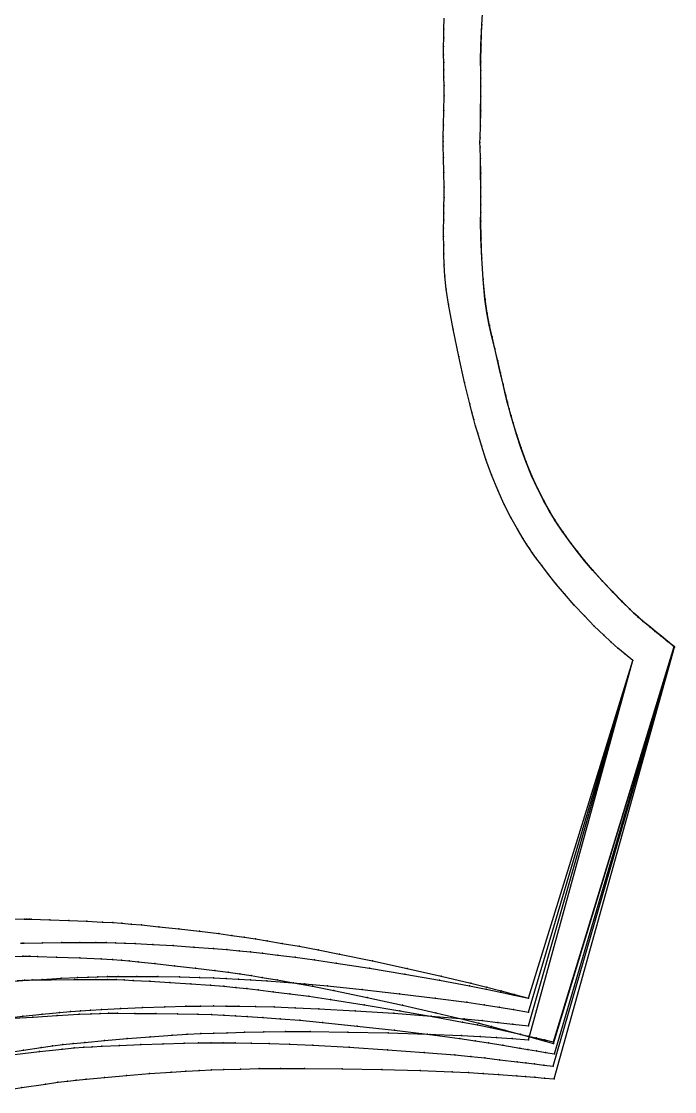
# Model space of a CAD drawing. Extents: x 50 to 2594, y 47 to 2136.
# Drawn here: x 1913.9 to 2055.6, y 1591.7 to 1823.9 of the extents above; entities that cross this region are included whole.
import ezdxf

# ---------------------------------------------------------------- set-up
doc = ezdxf.new("R2010")
doc.units = 0

# ---------------------------------------------------------------- blocks, each defined once
blk = doc.blocks.new('837.ESPALDA_XS')
at = {"layer": '1'}
for points in [[(2013.374, 1797.622), (2013.403, 1798.662), (2013.468, 1801.233), (2013.539, 1804.512), (2013.584, 1807.676), (2013.586, 1809.814), (2013.565, 1811.562), (2013.542, 1813.225), (2013.538, 1815.106), (2013.602, 1818.782), (2013.77, 1823.159), (2014.055, 1827.748)], [(1910.227, 1621.049), (1914.149, 1621.107), (1915.715, 1621.121), (1917.382, 1621.06), (1921.449, 1620.908), (1926.512, 1620.708), (1931.171, 1620.504), (1933.64, 1620.372), (1935.548, 1620.24), (1937.273, 1620.086), (1939.192, 1619.891), (1942.803, 1619.509), (1947.115, 1619.041), (1951.635, 1618.528), (1955.868, 1618.015), (1958.739, 1617.634), (1961.294, 1617.264), (1963.699, 1616.889), (1966.12, 1616.494), (1969.344, 1615.952), (1972.946, 1615.321), (1977.023, 1614.566), (1981.675, 1613.652), (1988.89, 1612.148), (1996.542, 1610.477), (2003.832, 1608.825), (2009.963, 1607.378), (2013.119, 1606.593), (2015.901, 1605.863), (2018.794, 1605.073), (2022.285, 1604.106), (2023.938, 1603.649), (2025.708, 1603.16), (2027.539, 1602.656), (2029.376, 1602.15), (2055.508, 1688.272), (2054.034, 1689.467), (2052.638, 1690.6), (2051.364, 1691.638), (2050.256, 1692.544), (2048.73, 1693.807), (2047.652, 1694.733), (2046.778, 1695.533), (2045.865, 1696.417), (2044.178, 1698.091), (2042.129, 1700.181), (2039.92, 1702.516), (2037.755, 1704.922), (2036.01, 1706.993), (2034.466, 1708.933), (2033.132, 1710.691), (2032.014, 1712.216), (2031.368, 1713.114), (2030.779, 1713.961), (2030.196, 1714.837), (2029.572, 1715.823), (2028.438, 1717.726), (2027.168, 1720.011), (2025.851, 1722.586), (2024.574, 1725.357), (2023.343, 1728.405), (2022.262, 1731.425), (2021.333, 1734.275), (2020.564, 1736.81), (2020.106, 1738.386), (2019.702, 1739.841), (2019.322, 1741.293), (2018.934, 1742.858), (2018.39, 1745.158), (2017.803, 1747.698), (2017.195, 1750.336), (2016.586, 1752.934), (2015.981, 1755.466), (2015.414, 1757.978), (2014.905, 1760.644), (2014.471, 1763.633), (2014.055, 1767.941), (2013.77, 1772.53), (2013.602, 1776.907), (2013.538, 1780.583), (2013.542, 1782.463), (2013.565, 1784.115), (2013.586, 1785.835), (2013.584, 1787.918), (2013.539, 1790.98), (2013.468, 1794.144), (2013.403, 1796.621), (2013.374, 1797.622)]]:
    blk.add_lwpolyline(points, dxfattribs=at)
at = {"layer": '14'}
for points in [[(2005.377, 1797.844), (2005.404, 1798.848), (2005.467, 1801.347), (2005.537, 1804.574), (2005.585, 1807.76), (2005.593, 1809.976), (2005.576, 1811.791), (2005.548, 1813.388), (2005.52, 1814.952), (2005.503, 1816.639), (2005.501, 1818.438), (2005.515, 1820.311), (2005.548, 1822.217), (2005.625, 1824.583)], [(1910.857, 1629.197), (1914.53, 1629.15), (1914.891, 1629.142), (1915.255, 1629.134), (1915.623, 1629.125), (1915.994, 1629.116), (1920.026, 1628.997), (1924.135, 1628.845), (1928.045, 1628.677), (1931.477, 1628.506), (1933.688, 1628.377), (1935.676, 1628.239), (1937.67, 1628.075), (1939.898, 1627.866), (1943.715, 1627.479), (1948.052, 1627.01), (1952.506, 1626.499), (1956.673, 1625.988), (1959.564, 1625.603), (1962.175, 1625.227), (1964.659, 1624.844), (1967.17, 1624.437), (1970.485, 1623.881), (1974.158, 1623.237), (1978.277, 1622.475), (1982.927, 1621.566), (1990.046, 1620.095), (1997.613, 1618.455), (2004.951, 1616.796), (2011.383, 1615.27), (2014.902, 1614.386), (2017.985, 1613.575), (2020.894, 1612.783), (2023.891, 1611.957), (2046.583, 1685.225), (2044.894, 1686.607), (2043.335, 1687.925), (2041.819, 1689.264), (2040.263, 1690.705), (2038.208, 1692.703), (2036.044, 1694.912), (2033.853, 1697.258), (2031.72, 1699.67), (2029.917, 1701.829), (2028.262, 1703.907), (2026.791, 1705.829), (2025.539, 1707.518), (2024.797, 1708.547), (2024.124, 1709.514), (2023.465, 1710.51), (2022.762, 1711.626), (2021.505, 1713.735), (2020.102, 1716.258), (2018.646, 1719.103), (2017.233, 1722.178), (2015.882, 1725.535), (2014.697, 1728.846), (2013.694, 1731.917), (2012.89, 1734.55), (2012.437, 1736.097), (2012.036, 1737.536), (2011.631, 1739.083), (2011.165, 1740.949), (2010.063, 1745.544), (2008.782, 1751.174), (2007.535, 1757.093), (2006.532, 1762.559), (2006.068, 1765.801), (2005.782, 1768.6), (2005.625, 1771.106), (2005.548, 1773.472), (2005.515, 1775.378), (2005.501, 1777.251), (2005.503, 1779.05), (2005.52, 1780.737), (2005.548, 1782.301), (2005.576, 1783.898), (2005.593, 1785.713), (2005.585, 1787.929), (2005.537, 1791.115), (2005.467, 1794.342), (2005.404, 1796.841), (2005.377, 1797.844)]]:
    blk.add_lwpolyline(points, dxfattribs=at)
at = {"layer": '2'}
for p in [(2005.377, 1797.844), (2013.374, 1797.622), (2055.508, 1688.272), (2046.583, 1685.225), (1915.994, 1629.116), (1915.715, 1621.121), (2023.891, 1611.957), (2029.376, 1602.15)]:
    blk.add_point(p, dxfattribs=at)
at = {"layer": '3'}
for p in [(2013.77, 1823.159), (2005.515, 1820.311), (2005.548, 1822.217), (2005.501, 1818.438), (2013.602, 1818.782), (2005.503, 1816.639), (2005.52, 1814.952), (2005.548, 1813.388), (2013.538, 1815.106), (2013.542, 1813.225), (2005.576, 1811.791), (2013.565, 1811.562), (2005.593, 1809.976), (2013.586, 1809.814), (2005.585, 1807.76), (2013.584, 1807.676), (2005.537, 1804.574), (2013.539, 1804.512), (2005.467, 1801.347), (2013.468, 1801.233), (2005.404, 1798.848), (2013.403, 1798.662), (2005.404, 1796.841), (2013.403, 1796.621), (2005.467, 1794.342), (2013.468, 1794.144), (2005.537, 1791.115), (2013.539, 1790.98), (2005.585, 1787.929), (2013.584, 1787.918), (2005.593, 1785.713), (2013.586, 1785.835), (2005.576, 1783.898), (2013.565, 1784.115), (2005.52, 1780.737), (2005.548, 1782.301), (2013.542, 1782.463), (2005.503, 1779.05), (2013.538, 1780.583), (2005.501, 1777.251), (2013.602, 1776.907), (2005.515, 1775.378), (2005.548, 1773.472), (2013.77, 1772.53), (2005.625, 1771.106), (2005.782, 1768.6), (2014.055, 1767.941), (2006.068, 1765.801), (2006.532, 1762.559), (2014.471, 1763.633), (2014.905, 1760.644), (2015.414, 1757.978), (2007.535, 1757.093), (2015.981, 1755.466), (2016.586, 1752.934), (2008.782, 1751.174), (2017.195, 1750.336), (2017.803, 1747.698), (2010.063, 1745.544), (2018.39, 1745.158), (2018.934, 1742.858), (2019.322, 1741.293), (2011.165, 1740.949), (2011.631, 1739.083), (2019.702, 1739.841), (2012.036, 1737.536), (2020.106, 1738.386), (2020.564, 1736.81), (2012.437, 1736.097), (2012.89, 1734.55), (2021.333, 1734.275), (2013.694, 1731.917), (2022.262, 1731.425), (2014.697, 1728.846), (2023.343, 1728.405), (2015.882, 1725.535), (2024.574, 1725.357), (2017.233, 1722.178), (2025.851, 1722.586), (2018.646, 1719.103), (2027.168, 1720.011), (2020.102, 1716.258), (2028.438, 1717.726), (2029.572, 1715.823), (2021.505, 1713.735), (2030.196, 1714.837), (2030.779, 1713.961), (2022.762, 1711.626), (2031.368, 1713.114), (2032.014, 1712.216), (2023.465, 1710.51), (2024.124, 1709.514), (2033.132, 1710.691), (2034.466, 1708.933), (2024.797, 1708.547), (2025.539, 1707.518), (2036.01, 1706.993), (2026.791, 1705.829), (2037.755, 1704.922), (2028.262, 1703.907), (2029.917, 1701.829), (2039.92, 1702.516), (2031.72, 1699.67), (2042.129, 1700.181), (2033.853, 1697.258), (2044.178, 1698.091), (2036.044, 1694.912), (2045.865, 1696.417), (2046.778, 1695.533), (2038.208, 1692.703), (2047.652, 1694.733), (2048.73, 1693.807), (2050.256, 1692.544), (2040.263, 1690.705), (2051.364, 1691.638), (2052.638, 1690.6), (2041.819, 1689.264), (2043.335, 1687.925), (2054.034, 1689.467), (2044.894, 1686.607), (1914.53, 1629.15), (1914.891, 1629.142), (1915.255, 1629.134), (1915.623, 1629.125), (1920.026, 1628.997), (1924.135, 1628.845), (1928.045, 1628.677), (1931.477, 1628.506), (1933.688, 1628.377), (1935.676, 1628.239), (1937.67, 1628.075), (1939.898, 1627.866), (1943.715, 1627.479), (1948.052, 1627.01), (1952.506, 1626.499), (1956.673, 1625.988), (1959.564, 1625.603), (1962.175, 1625.227), (1964.659, 1624.844), (1967.17, 1624.437), (1970.485, 1623.881), (1974.158, 1623.237), (1914.149, 1621.107), (1917.382, 1621.06), (1921.449, 1620.908), (1926.512, 1620.708), (1931.171, 1620.504), (1978.277, 1622.475), (1982.927, 1621.566), (1933.64, 1620.372), (1935.548, 1620.24), (1937.273, 1620.086), (1939.192, 1619.891), (1942.803, 1619.509), (1947.115, 1619.041), (1951.635, 1618.528), (1990.046, 1620.095), (1997.613, 1618.455), (1955.868, 1618.015), (1958.739, 1617.634), (1961.294, 1617.264), (1963.699, 1616.889), (1966.12, 1616.494), (1969.344, 1615.952), (2004.951, 1616.796), (1972.946, 1615.321), (1977.023, 1614.566), (1981.675, 1613.652), (2011.383, 1615.27), (2014.902, 1614.386), (2017.985, 1613.575), (1988.89, 1612.148), (2020.894, 1612.783), (1996.542, 1610.477), (2003.832, 1608.825), (2009.963, 1607.378), (2013.119, 1606.593), (2015.901, 1605.863), (2018.794, 1605.073), (2022.285, 1604.106), (2023.938, 1603.649), (2025.708, 1603.16), (2027.539, 1602.656)]:
    blk.add_point(p, dxfattribs=at)
blk = doc.blocks.new('837.ESPALDA_S')
at = {"layer": '1'}
for points in [[(2013.374, 1797.622), (2013.403, 1798.662), (2013.468, 1801.233), (2013.539, 1804.512), (2013.584, 1807.676), (2013.586, 1809.814), (2013.565, 1811.562), (2013.542, 1813.225), (2013.538, 1815.106), (2013.602, 1818.782), (2013.77, 1823.159), (2014.055, 1827.748)], [(1912.94, 1615.83), (1914.516, 1615.926), (1916.19, 1615.949), (1920.272, 1615.997), (1925.355, 1616.047), (1930.033, 1616.073), (1932.514, 1616.063), (1934.432, 1616.025), (1936.168, 1615.957), (1938.101, 1615.856), (1941.737, 1615.652), (1946.081, 1615.396), (1950.635, 1615.106), (1954.902, 1614.802), (1957.798, 1614.562), (1960.376, 1614.318), (1962.804, 1614.061), (1965.25, 1613.784), (1968.508, 1613.401), (1972.147, 1612.947), (1976.27, 1612.392), (1980.977, 1611.707), (1988.281, 1610.557), (1996.03, 1609.261), (2003.417, 1607.967), (2009.632, 1606.82), (2012.833, 1606.189), (2015.656, 1605.596), (2018.594, 1604.947), (2022.14, 1604.151), (2023.819, 1603.775), (2025.616, 1603.373), (2027.476, 1602.958), (2029.342, 1602.542), (2055.508, 1688.272), (2054.034, 1689.467), (2052.638, 1690.6), (2051.364, 1691.638), (2050.256, 1692.544), (2048.73, 1693.807), (2047.652, 1694.733), (2046.778, 1695.533), (2045.865, 1696.417), (2044.178, 1698.091), (2042.129, 1700.181), (2039.92, 1702.516), (2037.755, 1704.922), (2036.01, 1706.993), (2034.466, 1708.933), (2033.132, 1710.691), (2032.014, 1712.216), (2031.368, 1713.114), (2030.779, 1713.961), (2030.196, 1714.837), (2029.572, 1715.823), (2028.438, 1717.726), (2027.168, 1720.011), (2025.851, 1722.586), (2024.574, 1725.357), (2023.343, 1728.405), (2022.262, 1731.425), (2021.333, 1734.275), (2020.564, 1736.81), (2020.106, 1738.386), (2019.702, 1739.841), (2019.322, 1741.293), (2018.934, 1742.858), (2018.39, 1745.158), (2017.803, 1747.698), (2017.195, 1750.336), (2016.586, 1752.934), (2015.981, 1755.466), (2015.414, 1757.978), (2014.905, 1760.644), (2014.471, 1763.633), (2014.055, 1767.941), (2013.77, 1772.53), (2013.602, 1776.907), (2013.538, 1780.583), (2013.542, 1782.463), (2013.565, 1784.115), (2013.586, 1785.835), (2013.584, 1787.918), (2013.539, 1790.98), (2013.468, 1794.144), (2013.403, 1796.621), (2013.374, 1797.622)]]:
    blk.add_lwpolyline(points, dxfattribs=at)
at = {"layer": '14'}
for points in [[(2005.377, 1797.844), (2005.404, 1798.848), (2005.467, 1801.347), (2005.537, 1804.574), (2005.585, 1807.76), (2005.593, 1809.976), (2005.576, 1811.791), (2005.548, 1813.388), (2005.52, 1814.952), (2005.503, 1816.639), (2005.501, 1818.438), (2005.515, 1820.311), (2005.548, 1822.217), (2005.625, 1824.583)], [(1913.659, 1623.907), (1914.03, 1623.917), (1914.405, 1623.926), (1918.47, 1624.004), (1922.615, 1624.054), (1926.56, 1624.076), (1930.025, 1624.073), (1932.257, 1624.053), (1934.266, 1624.012), (1936.281, 1623.944), (1938.535, 1623.844), (1942.398, 1623.641), (1946.788, 1623.382), (1951.298, 1623.088), (1955.518, 1622.778), (1958.449, 1622.533), (1961.096, 1622.282), (1963.616, 1622.018), (1966.164, 1621.732), (1969.529, 1621.336), (1973.26, 1620.868), (1977.445, 1620.303), (1982.172, 1619.617), (1989.412, 1618.486), (1997.112, 1617.207), (2004.582, 1615.898), (2011.134, 1614.678), (2014.721, 1613.961), (2017.865, 1613.295), (2020.832, 1612.641), (2023.891, 1611.957), (2046.583, 1685.225), (2044.894, 1686.607), (2043.335, 1687.925), (2041.819, 1689.264), (2040.263, 1690.705), (2038.208, 1692.703), (2036.044, 1694.912), (2033.853, 1697.258), (2031.72, 1699.67), (2029.917, 1701.829), (2028.262, 1703.907), (2026.791, 1705.829), (2025.539, 1707.518), (2024.797, 1708.547), (2024.124, 1709.514), (2023.465, 1710.51), (2022.762, 1711.626), (2021.505, 1713.735), (2020.102, 1716.258), (2018.646, 1719.103), (2017.233, 1722.178), (2015.882, 1725.535), (2014.697, 1728.846), (2013.694, 1731.917), (2012.89, 1734.55), (2012.437, 1736.097), (2012.036, 1737.536), (2011.631, 1739.083), (2011.165, 1740.949), (2010.063, 1745.544), (2008.782, 1751.174), (2007.535, 1757.093), (2006.532, 1762.559), (2006.068, 1765.801), (2005.782, 1768.6), (2005.625, 1771.106), (2005.548, 1773.472), (2005.515, 1775.378), (2005.501, 1777.251), (2005.503, 1779.05), (2005.52, 1780.737), (2005.548, 1782.301), (2005.576, 1783.898), (2005.593, 1785.713), (2005.585, 1787.929), (2005.537, 1791.115), (2005.467, 1794.342), (2005.404, 1796.841), (2005.377, 1797.844)]]:
    blk.add_lwpolyline(points, dxfattribs=at)
at = {"layer": '2'}
for p in [(2005.377, 1797.844), (2013.374, 1797.622), (2055.508, 1688.272), (2046.583, 1685.225), (1914.405, 1623.926), (1914.516, 1615.926), (2023.891, 1611.957), (2029.342, 1602.542)]:
    blk.add_point(p, dxfattribs=at)
at = {"layer": '3'}
for p in [(2013.77, 1823.159), (2005.515, 1820.311), (2005.548, 1822.217), (2005.501, 1818.438), (2013.602, 1818.782), (2005.503, 1816.639), (2005.52, 1814.952), (2005.548, 1813.388), (2013.538, 1815.106), (2013.542, 1813.225), (2005.576, 1811.791), (2013.565, 1811.562), (2005.593, 1809.976), (2013.586, 1809.814), (2005.585, 1807.76), (2013.584, 1807.676), (2005.537, 1804.574), (2013.539, 1804.512), (2005.467, 1801.347), (2013.468, 1801.233), (2005.404, 1798.848), (2013.403, 1798.662), (2005.404, 1796.841), (2013.403, 1796.621), (2005.467, 1794.342), (2013.468, 1794.144), (2005.537, 1791.115), (2013.539, 1790.98), (2005.585, 1787.929), (2013.584, 1787.918), (2005.593, 1785.713), (2013.586, 1785.835), (2005.576, 1783.898), (2013.565, 1784.115), (2005.52, 1780.737), (2005.548, 1782.301), (2013.542, 1782.463), (2005.503, 1779.05), (2013.538, 1780.583), (2005.501, 1777.251), (2013.602, 1776.907), (2005.515, 1775.378), (2005.548, 1773.472), (2013.77, 1772.53), (2005.625, 1771.106), (2005.782, 1768.6), (2014.055, 1767.941), (2006.068, 1765.801), (2006.532, 1762.559), (2014.471, 1763.633), (2014.905, 1760.644), (2015.414, 1757.978), (2007.535, 1757.093), (2015.981, 1755.466), (2016.586, 1752.934), (2008.782, 1751.174), (2017.195, 1750.336), (2017.803, 1747.698), (2010.063, 1745.544), (2018.39, 1745.158), (2018.934, 1742.858), (2019.322, 1741.293), (2011.165, 1740.949), (2011.631, 1739.083), (2019.702, 1739.841), (2012.036, 1737.536), (2020.106, 1738.386), (2020.564, 1736.81), (2012.437, 1736.097), (2012.89, 1734.55), (2021.333, 1734.275), (2013.694, 1731.917), (2022.262, 1731.425), (2014.697, 1728.846), (2023.343, 1728.405), (2015.882, 1725.535), (2024.574, 1725.357), (2017.233, 1722.178), (2025.851, 1722.586), (2018.646, 1719.103), (2027.168, 1720.011), (2020.102, 1716.258), (2028.438, 1717.726), (2029.572, 1715.823), (2021.505, 1713.735), (2030.196, 1714.837), (2030.779, 1713.961), (2022.762, 1711.626), (2031.368, 1713.114), (2032.014, 1712.216), (2023.465, 1710.51), (2024.124, 1709.514), (2033.132, 1710.691), (2034.466, 1708.933), (2024.797, 1708.547), (2025.539, 1707.518), (2036.01, 1706.993), (2026.791, 1705.829), (2037.755, 1704.922), (2028.262, 1703.907), (2029.917, 1701.829), (2039.92, 1702.516), (2031.72, 1699.67), (2042.129, 1700.181), (2033.853, 1697.258), (2044.178, 1698.091), (2036.044, 1694.912), (2045.865, 1696.417), (2046.778, 1695.533), (2038.208, 1692.703), (2047.652, 1694.733), (2048.73, 1693.807), (2050.256, 1692.544), (2040.263, 1690.705), (2051.364, 1691.638), (2052.638, 1690.6), (2041.819, 1689.264), (2043.335, 1687.925), (2054.034, 1689.467), (2044.894, 1686.607), (1914.03, 1623.917), (1918.47, 1624.004), (1922.615, 1624.054), (1926.56, 1624.076), (1930.025, 1624.073), (1932.257, 1624.053), (1934.266, 1624.012), (1936.281, 1623.944), (1938.535, 1623.844), (1942.398, 1623.641), (1946.788, 1623.382), (1951.298, 1623.088), (1955.518, 1622.778), (1958.449, 1622.533), (1961.096, 1622.282), (1963.616, 1622.018), (1966.164, 1621.732), (1969.529, 1621.336), (1973.26, 1620.868), (1977.445, 1620.303), (1982.172, 1619.617), (1989.412, 1618.486), (1916.19, 1615.949), (1920.272, 1615.997), (1925.355, 1616.047), (1930.033, 1616.073), (1932.514, 1616.063), (1934.432, 1616.025), (1936.168, 1615.957), (1997.112, 1617.207), (2004.582, 1615.898), (1938.101, 1615.856), (1941.737, 1615.652), (1946.081, 1615.396), (1950.635, 1615.106), (1954.902, 1614.802), (1957.798, 1614.562), (1960.376, 1614.318), (1962.804, 1614.061), (1965.25, 1613.784), (2011.134, 1614.678), (2014.721, 1613.961), (1968.508, 1613.401), (1972.147, 1612.947), (1976.27, 1612.392), (1980.977, 1611.707), (2017.865, 1613.295), (2020.832, 1612.641), (1988.281, 1610.557), (1996.03, 1609.261), (2003.417, 1607.967), (2009.632, 1606.82), (2012.833, 1606.189), (2015.656, 1605.596), (2018.594, 1604.947), (2022.14, 1604.151), (2023.819, 1603.775), (2025.616, 1603.373), (2027.476, 1602.958)]:
    blk.add_point(p, dxfattribs=at)
blk = doc.blocks.new('837.ESPALDA_M')
at = {"layer": '1'}
for points in [[(2013.374, 1797.622), (2013.403, 1798.663), (2013.469, 1801.235), (2013.541, 1804.515), (2013.587, 1807.68), (2013.589, 1809.819), (2013.568, 1811.568), (2013.546, 1813.231), (2013.542, 1815.113), (2013.607, 1818.79), (2013.776, 1823.17), (2014.062, 1827.76)], [(1912.15, 1607.622), (1916.356, 1607.892), (1921.594, 1608.217), (1926.416, 1608.496), (1928.974, 1608.619), (1930.954, 1608.683), (1932.747, 1608.706), (1934.746, 1608.705), (1938.506, 1608.692), (1942.999, 1608.661), (1947.71, 1608.607), (1952.125, 1608.523), (1955.124, 1608.432), (1957.795, 1608.319), (1960.313, 1608.185), (1962.849, 1608.031), (1966.228, 1607.812), (1970.006, 1607.539), (1974.286, 1607.189), (1979.176, 1606.736), (1986.768, 1605.943), (1994.828, 1605.024), (2002.513, 1604.087), (2008.983, 1603.239), (2012.318, 1602.761), (2015.26, 1602.302), (2018.324, 1601.791), (2022.023, 1601.161), (2023.774, 1600.863), (2025.649, 1600.546), (2027.589, 1600.218), (2029.535, 1599.889), (2055.552, 1688.237), (2054.077, 1689.431), (2052.68, 1690.565), (2051.405, 1691.602), (2050.296, 1692.509), (2048.77, 1693.772), (2047.691, 1694.699), (2046.816, 1695.499), (2045.902, 1696.382), (2044.215, 1698.057), (2042.165, 1700.148), (2039.954, 1702.482), (2037.788, 1704.889), (2036.041, 1706.96), (2034.496, 1708.901), (2033.161, 1710.66), (2032.043, 1712.184), (2031.396, 1713.084), (2030.806, 1713.93), (2030.223, 1714.806), (2029.599, 1715.793), (2028.463, 1717.696), (2027.192, 1719.982), (2025.874, 1722.558), (2024.596, 1725.33), (2023.364, 1728.378), (2022.281, 1731.4), (2021.352, 1734.25), (2020.581, 1736.787), (2020.123, 1738.362), (2019.719, 1739.818), (2019.338, 1741.271), (2018.949, 1742.837), (2018.404, 1745.138), (2017.817, 1747.678), (2017.208, 1750.318), (2016.598, 1752.916), (2015.992, 1755.449), (2015.425, 1757.962), (2014.914, 1760.629), (2014.48, 1763.619), (2014.062, 1767.929), (2013.776, 1772.519), (2013.607, 1776.899), (2013.542, 1780.576), (2013.546, 1782.457), (2013.568, 1784.109), (2013.588, 1785.83), (2013.587, 1787.914), (2013.541, 1790.978), (2013.469, 1794.143), (2013.403, 1796.621), (2013.374, 1797.622)]]:
    blk.add_lwpolyline(points, dxfattribs=at)
at = {"layer": '14'}
for points in [[(2005.377, 1797.844), (2005.404, 1798.848), (2005.467, 1801.347), (2005.537, 1804.574), (2005.585, 1807.76), (2005.593, 1809.976), (2005.576, 1811.791), (2005.548, 1813.388), (2005.52, 1814.952), (2005.503, 1816.639), (2005.501, 1818.438), (2005.515, 1820.311), (2005.548, 1822.217), (2005.625, 1824.583)], [(1909.903, 1615.492), (1914.107, 1615.791), (1918.396, 1616.064), (1922.478, 1616.298), (1926.065, 1616.48), (1928.377, 1616.578), (1930.459, 1616.643), (1932.55, 1616.681), (1934.888, 1616.698), (1938.898, 1616.695), (1943.457, 1616.661), (1948.142, 1616.598), (1952.528, 1616.503), (1955.574, 1616.406), (1958.329, 1616.288), (1960.952, 1616.149), (1963.605, 1615.989), (1967.11, 1615.759), (1970.997, 1615.474), (1975.36, 1615.113), (1980.29, 1614.656), (1987.847, 1613.872), (1995.887, 1612.96), (2003.69, 1612.004), (2010.538, 1611.091), (2014.29, 1610.541), (2017.581, 1610.02), (2020.688, 1609.501), (2023.891, 1608.957), (2046.583, 1685.225), (2044.894, 1686.607), (2043.335, 1687.925), (2041.819, 1689.264), (2040.263, 1690.705), (2038.208, 1692.703), (2036.044, 1694.912), (2033.853, 1697.258), (2031.72, 1699.67), (2029.917, 1701.829), (2028.262, 1703.907), (2026.791, 1705.829), (2025.539, 1707.518), (2024.797, 1708.547), (2024.124, 1709.514), (2023.465, 1710.51), (2022.762, 1711.626), (2021.505, 1713.735), (2020.102, 1716.258), (2018.646, 1719.103), (2017.233, 1722.178), (2015.882, 1725.535), (2014.697, 1728.846), (2013.694, 1731.917), (2012.89, 1734.55), (2012.437, 1736.097), (2012.036, 1737.536), (2011.631, 1739.083), (2011.165, 1740.949), (2010.063, 1745.544), (2008.782, 1751.174), (2007.535, 1757.093), (2006.532, 1762.559), (2006.068, 1765.801), (2005.782, 1768.6), (2005.625, 1771.106), (2005.548, 1773.472), (2005.515, 1775.378), (2005.501, 1777.251), (2005.503, 1779.05), (2005.52, 1780.737), (2005.548, 1782.301), (2005.576, 1783.898), (2005.593, 1785.713), (2005.585, 1787.929), (2005.537, 1791.115), (2005.467, 1794.342), (2005.404, 1796.841), (2005.377, 1797.844)]]:
    blk.add_lwpolyline(points, dxfattribs=at)
at = {"layer": '2'}
for p in [(2005.377, 1797.844), (2013.374, 1797.622), (2055.552, 1688.237), (2046.583, 1685.225), (2023.891, 1608.957), (2029.535, 1599.889)]:
    blk.add_point(p, dxfattribs=at)
at = {"layer": '3'}
for p in [(2013.776, 1823.17), (2005.515, 1820.311), (2005.548, 1822.217), (2005.501, 1818.438), (2013.607, 1818.79), (2005.503, 1816.639), (2005.52, 1814.952), (2005.548, 1813.388), (2013.542, 1815.113), (2013.546, 1813.231), (2005.576, 1811.791), (2013.568, 1811.568), (2005.593, 1809.976), (2013.589, 1809.819), (2005.585, 1807.76), (2013.587, 1807.68), (2005.537, 1804.574), (2013.541, 1804.515), (2005.467, 1801.347), (2013.469, 1801.235), (2005.404, 1798.848), (2013.403, 1798.663), (2005.404, 1796.841), (2013.403, 1796.621), (2005.467, 1794.342), (2013.469, 1794.143), (2005.537, 1791.115), (2013.541, 1790.978), (2005.585, 1787.929), (2013.587, 1787.914), (2005.593, 1785.713), (2013.588, 1785.83), (2005.576, 1783.898), (2013.568, 1784.109), (2005.52, 1780.737), (2005.548, 1782.301), (2013.546, 1782.457), (2005.503, 1779.05), (2013.542, 1780.576), (2005.501, 1777.251), (2013.607, 1776.899), (2005.515, 1775.378), (2005.548, 1773.472), (2013.776, 1772.519), (2005.625, 1771.106), (2005.782, 1768.6), (2014.062, 1767.929), (2006.068, 1765.801), (2006.532, 1762.559), (2014.48, 1763.619), (2014.914, 1760.629), (2015.425, 1757.962), (2007.535, 1757.093), (2015.992, 1755.449), (2016.598, 1752.916), (2008.782, 1751.174), (2017.208, 1750.318), (2017.817, 1747.678), (2010.063, 1745.544), (2018.404, 1745.138), (2018.949, 1742.837), (2019.338, 1741.271), (2011.165, 1740.949), (2011.631, 1739.083), (2019.719, 1739.818), (2012.036, 1737.536), (2020.123, 1738.362), (2020.581, 1736.787), (2012.437, 1736.097), (2012.89, 1734.55), (2021.352, 1734.25), (2013.694, 1731.917), (2022.281, 1731.4), (2014.697, 1728.846), (2023.364, 1728.378), (2015.882, 1725.535), (2024.596, 1725.33), (2017.233, 1722.178), (2025.874, 1722.558), (2018.646, 1719.103), (2027.192, 1719.982), (2020.102, 1716.258), (2028.463, 1717.696), (2029.599, 1715.793), (2021.505, 1713.735), (2030.223, 1714.806), (2030.806, 1713.93), (2022.762, 1711.626), (2031.396, 1713.084), (2032.043, 1712.184), (2023.465, 1710.51), (2024.124, 1709.514), (2033.161, 1710.66), (2034.496, 1708.901), (2024.797, 1708.547), (2025.539, 1707.518), (2036.041, 1706.96), (2026.791, 1705.829), (2037.788, 1704.889), (2028.262, 1703.907), (2029.917, 1701.829), (2039.954, 1702.482), (2031.72, 1699.67), (2042.165, 1700.148), (2033.853, 1697.258), (2044.215, 1698.057), (2036.044, 1694.912), (2045.902, 1696.382), (2046.816, 1695.499), (2038.208, 1692.703), (2047.691, 1694.699), (2048.77, 1693.772), (2050.296, 1692.509), (2040.263, 1690.705), (2051.405, 1691.602), (2052.68, 1690.565), (2041.819, 1689.264), (2043.335, 1687.925), (2054.077, 1689.431), (2044.894, 1686.607), (1918.396, 1616.064), (1922.478, 1616.298), (1926.065, 1616.48), (1928.377, 1616.578), (1930.459, 1616.643), (1932.55, 1616.681), (1934.888, 1616.698), (1938.898, 1616.695), (1943.457, 1616.661), (1948.142, 1616.598), (1952.528, 1616.503), (1955.574, 1616.406), (1958.329, 1616.288), (1960.952, 1616.149), (1963.605, 1615.989), (1914.107, 1615.791), (1967.11, 1615.759), (1970.997, 1615.474), (1975.36, 1615.113), (1980.29, 1614.656), (1987.847, 1613.872), (1995.887, 1612.96), (2003.69, 1612.004), (2010.538, 1611.091), (2014.29, 1610.541), (2017.581, 1610.02), (2020.688, 1609.501), (1916.356, 1607.892), (1921.594, 1608.217), (1926.416, 1608.496), (1928.974, 1608.619), (1930.954, 1608.683), (1932.747, 1608.706), (1934.746, 1608.705), (1938.506, 1608.692), (1942.999, 1608.661), (1947.71, 1608.607), (1952.125, 1608.523), (1955.124, 1608.432), (1957.795, 1608.319), (1960.313, 1608.185), (1962.849, 1608.031), (1966.228, 1607.812), (1970.006, 1607.539), (1974.286, 1607.189), (1979.176, 1606.736), (1986.768, 1605.943), (1994.828, 1605.024), (2002.513, 1604.087), (2008.983, 1603.239), (2012.318, 1602.761), (2015.26, 1602.302), (2018.324, 1601.791), (2022.023, 1601.161), (2023.774, 1600.863), (2025.649, 1600.546), (2027.589, 1600.218)]:
    blk.add_point(p, dxfattribs=at)
blk = doc.blocks.new('837.ESPALDA_L')
at = {"layer": '1'}
for points in [[(2013.374, 1797.622), (2013.403, 1798.663), (2013.47, 1801.236), (2013.543, 1804.518), (2013.589, 1807.684), (2013.591, 1809.824), (2013.571, 1811.573), (2013.549, 1813.237), (2013.546, 1815.12), (2013.612, 1818.799), (2013.782, 1823.18), (2014.069, 1827.772)], [(1912.39, 1599.802), (1917.766, 1600.4), (1922.715, 1600.929), (1925.343, 1601.184), (1927.377, 1601.349), (1929.222, 1601.463), (1931.279, 1601.563), (1935.15, 1601.738), (1939.776, 1601.932), (1944.628, 1602.114), (1949.177, 1602.249), (1952.268, 1602.306), (1955.024, 1602.323), (1957.622, 1602.312), (1960.24, 1602.281), (1963.73, 1602.225), (1967.631, 1602.134), (1972.055, 1601.989), (1977.111, 1601.768), (1984.966, 1601.334), (1993.308, 1600.793), (2001.266, 1600.215), (2007.968, 1599.667), (2011.424, 1599.343), (2014.477, 1599.017), (2017.656, 1598.645), (2021.495, 1598.183), (2023.312, 1597.964), (2025.259, 1597.732), (2027.272, 1597.491), (2029.291, 1597.251), (2055.594, 1688.203), (2054.118, 1689.397), (2052.72, 1690.531), (2051.445, 1691.569), (2050.335, 1692.475), (2048.808, 1693.739), (2047.729, 1694.665), (2046.854, 1695.466), (2045.939, 1696.349), (2044.251, 1698.024), (2042.199, 1700.115), (2039.987, 1702.45), (2037.819, 1704.857), (2036.071, 1706.929), (2034.525, 1708.87), (2033.189, 1710.629), (2032.07, 1712.154), (2031.423, 1713.054), (2030.832, 1713.901), (2030.249, 1714.777), (2029.624, 1715.764), (2028.487, 1717.668), (2027.216, 1719.954), (2025.896, 1722.531), (2024.617, 1725.303), (2023.384, 1728.353), (2022.3, 1731.375), (2021.37, 1734.227), (2020.598, 1736.764), (2020.14, 1738.34), (2019.735, 1739.797), (2019.353, 1741.25), (2018.964, 1742.816), (2018.418, 1745.118), (2017.83, 1747.659), (2017.221, 1750.299), (2016.61, 1752.899), (2016.003, 1755.432), (2015.435, 1757.947), (2014.924, 1760.614), (2014.488, 1763.606), (2014.069, 1767.917), (2013.782, 1772.509), (2013.612, 1776.891), (2013.546, 1780.57), (2013.549, 1782.451), (2013.571, 1784.104), (2013.591, 1785.825), (2013.589, 1787.91), (2013.542, 1790.975), (2013.47, 1794.142), (2013.403, 1796.62), (2013.374, 1797.622)]]:
    blk.add_lwpolyline(points, dxfattribs=at)
at = {"layer": '14'}
for points in [[(2005.377, 1797.844), (2005.404, 1798.848), (2005.467, 1801.347), (2005.537, 1804.574), (2005.585, 1807.76), (2005.593, 1809.976), (2005.576, 1811.791), (2005.548, 1813.388), (2005.52, 1814.952), (2005.503, 1816.639), (2005.501, 1818.438), (2005.515, 1820.311), (2005.548, 1822.217), (2005.625, 1824.583)], [(1909.744, 1607.578), (1914.176, 1608.074), (1918.397, 1608.52), (1922.106, 1608.887), (1924.498, 1609.104), (1926.653, 1609.275), (1928.818, 1609.418), (1931.241, 1609.552), (1935.398, 1609.748), (1940.126, 1609.941), (1944.985, 1610.108), (1949.537, 1610.228), (1952.7, 1610.279), (1955.561, 1610.294), (1958.287, 1610.281), (1961.046, 1610.247), (1964.691, 1610.182), (1968.735, 1610.08), (1973.275, 1609.924), (1978.409, 1609.695), (1986.281, 1609.258), (1994.661, 1608.713), (2002.798, 1608.11), (2009.943, 1607.505), (2013.859, 1607.121), (2017.296, 1606.745), (2020.544, 1606.362), (2023.891, 1605.957), (2046.583, 1685.225), (2044.894, 1686.607), (2043.335, 1687.925), (2041.819, 1689.264), (2040.263, 1690.705), (2038.208, 1692.703), (2036.044, 1694.912), (2033.853, 1697.258), (2031.72, 1699.67), (2029.917, 1701.829), (2028.262, 1703.907), (2026.791, 1705.829), (2025.539, 1707.518), (2024.797, 1708.547), (2024.124, 1709.514), (2023.465, 1710.51), (2022.762, 1711.626), (2021.505, 1713.735), (2020.102, 1716.258), (2018.646, 1719.103), (2017.233, 1722.178), (2015.882, 1725.535), (2014.697, 1728.846), (2013.694, 1731.917), (2012.89, 1734.55), (2012.437, 1736.097), (2012.036, 1737.536), (2011.631, 1739.083), (2011.165, 1740.949), (2010.063, 1745.544), (2008.782, 1751.174), (2007.535, 1757.093), (2006.532, 1762.559), (2006.068, 1765.801), (2005.782, 1768.6), (2005.625, 1771.106), (2005.548, 1773.472), (2005.515, 1775.378), (2005.501, 1777.251), (2005.503, 1779.05), (2005.52, 1780.737), (2005.548, 1782.301), (2005.576, 1783.898), (2005.593, 1785.713), (2005.585, 1787.929), (2005.537, 1791.115), (2005.467, 1794.342), (2005.404, 1796.841), (2005.377, 1797.844)]]:
    blk.add_lwpolyline(points, dxfattribs=at)
at = {"layer": '2'}
for p in [(2005.377, 1797.844), (2013.374, 1797.622), (2055.594, 1688.203), (2046.583, 1685.225), (2023.891, 1605.957), (2029.291, 1597.251)]:
    blk.add_point(p, dxfattribs=at)
at = {"layer": '3'}
for p in [(2013.782, 1823.18), (2005.515, 1820.311), (2005.548, 1822.217), (2005.501, 1818.438), (2013.612, 1818.799), (2005.503, 1816.639), (2005.52, 1814.952), (2005.548, 1813.388), (2013.546, 1815.12), (2013.549, 1813.237), (2005.576, 1811.791), (2013.571, 1811.573), (2005.593, 1809.976), (2013.591, 1809.824), (2005.585, 1807.76), (2013.589, 1807.684), (2005.537, 1804.574), (2013.543, 1804.518), (2005.467, 1801.347), (2013.47, 1801.236), (2005.404, 1798.848), (2013.403, 1798.663), (2005.404, 1796.841), (2013.403, 1796.62), (2005.467, 1794.342), (2013.47, 1794.142), (2005.537, 1791.115), (2013.542, 1790.975), (2005.585, 1787.929), (2013.589, 1787.91), (2005.593, 1785.713), (2013.591, 1785.825), (2005.576, 1783.898), (2013.571, 1784.104), (2005.52, 1780.737), (2005.548, 1782.301), (2013.549, 1782.451), (2005.503, 1779.05), (2013.546, 1780.57), (2005.501, 1777.251), (2013.612, 1776.891), (2005.515, 1775.378), (2005.548, 1773.472), (2013.782, 1772.509), (2005.625, 1771.106), (2005.782, 1768.6), (2014.069, 1767.917), (2006.068, 1765.801), (2006.532, 1762.559), (2014.488, 1763.606), (2014.924, 1760.614), (2015.435, 1757.947), (2007.535, 1757.093), (2016.003, 1755.432), (2016.61, 1752.899), (2008.782, 1751.174), (2017.221, 1750.299), (2017.83, 1747.659), (2010.063, 1745.544), (2018.418, 1745.118), (2018.964, 1742.816), (2019.353, 1741.25), (2011.165, 1740.949), (2011.631, 1739.083), (2019.735, 1739.797), (2012.036, 1737.536), (2020.14, 1738.34), (2020.598, 1736.764), (2012.437, 1736.097), (2012.89, 1734.55), (2021.37, 1734.227), (2013.694, 1731.917), (2022.3, 1731.375), (2014.697, 1728.846), (2023.384, 1728.353), (2015.882, 1725.535), (2024.617, 1725.303), (2017.233, 1722.178), (2025.896, 1722.531), (2018.646, 1719.103), (2027.216, 1719.954), (2020.102, 1716.258), (2028.487, 1717.668), (2029.624, 1715.764), (2021.505, 1713.735), (2030.249, 1714.777), (2030.832, 1713.901), (2022.762, 1711.626), (2031.423, 1713.054), (2032.07, 1712.154), (2023.465, 1710.51), (2024.124, 1709.514), (2033.189, 1710.629), (2034.525, 1708.87), (2024.797, 1708.547), (2025.539, 1707.518), (2036.071, 1706.929), (2026.791, 1705.829), (2037.819, 1704.857), (2028.262, 1703.907), (2029.917, 1701.829), (2039.987, 1702.45), (2031.72, 1699.67), (2042.199, 1700.115), (2033.853, 1697.258), (2044.251, 1698.024), (2036.044, 1694.912), (2045.939, 1696.349), (2046.854, 1695.466), (2038.208, 1692.703), (2047.729, 1694.665), (2048.808, 1693.739), (2050.335, 1692.475), (2040.263, 1690.705), (2051.445, 1691.569), (2052.72, 1690.531), (2041.819, 1689.264), (2043.335, 1687.925), (2054.118, 1689.397), (2044.894, 1686.607), (1924.498, 1609.104), (1926.653, 1609.275), (1928.818, 1609.418), (1931.241, 1609.552), (1935.398, 1609.748), (1940.126, 1609.941), (1944.985, 1610.108), (1949.537, 1610.228), (1952.7, 1610.279), (1955.561, 1610.294), (1958.287, 1610.281), (1961.046, 1610.247), (1964.691, 1610.182), (1968.735, 1610.08), (1973.275, 1609.924), (1978.409, 1609.695), (1986.281, 1609.258), (1914.176, 1608.074), (1918.397, 1608.52), (1922.106, 1608.887), (1994.661, 1608.713), (2002.798, 1608.11), (2009.943, 1607.505), (2013.859, 1607.121), (2017.296, 1606.745), (2020.544, 1606.362), (1939.776, 1601.932), (1944.628, 1602.114), (1949.177, 1602.249), (1952.268, 1602.306), (1955.024, 1602.323), (1957.622, 1602.312), (1960.24, 1602.281), (1963.73, 1602.225), (1967.631, 1602.134), (1972.055, 1601.989), (1917.766, 1600.4), (1922.715, 1600.929), (1925.343, 1601.184), (1927.377, 1601.349), (1929.222, 1601.463), (1931.279, 1601.563), (1935.15, 1601.738), (1977.111, 1601.768), (1984.966, 1601.334), (1993.308, 1600.793), (2001.266, 1600.215), (2007.968, 1599.667), (2011.424, 1599.343), (2014.477, 1599.017), (2017.656, 1598.645), (2021.495, 1598.183), (2023.312, 1597.964), (2025.259, 1597.732), (2027.272, 1597.491)]:
    blk.add_point(p, dxfattribs=at)
blk = doc.blocks.new('837.ESPALDA_XL')
at = {"layer": '1'}
for points in [[(2013.374, 1797.622), (2013.403, 1798.663), (2013.471, 1801.238), (2013.544, 1804.521), (2013.592, 1807.688), (2013.594, 1809.828), (2013.574, 1811.579), (2013.553, 1813.243), (2013.55, 1815.126), (2013.617, 1818.807), (2013.788, 1823.19), (2014.076, 1827.784)], [(1908.421, 1591.723), (1913.956, 1592.592), (1919.053, 1593.369), (1921.76, 1593.755), (1923.858, 1594.021), (1925.762, 1594.224), (1927.886, 1594.423), (1931.884, 1594.784), (1936.662, 1595.2), (1941.675, 1595.613), (1946.376, 1595.964), (1949.572, 1596.166), (1952.423, 1596.312), (1955.112, 1596.421), (1957.823, 1596.511), (1961.437, 1596.615), (1965.479, 1596.702), (1970.064, 1596.757), (1975.306, 1596.763), (1983.455, 1596.679), (1992.113, 1596.507), (2000.376, 1596.277), (2007.336, 1596.021), (2010.929, 1595.847), (2014.102, 1595.652), (2017.41, 1595.415), (2021.404, 1595.114), (2023.295, 1594.972), (2025.32, 1594.822), (2027.414, 1594.667), (2029.515, 1594.512), (2055.635, 1688.17), (2054.158, 1689.364), (2052.759, 1690.498), (2051.483, 1691.536), (2050.373, 1692.443), (2048.845, 1693.706), (2047.765, 1694.633), (2046.889, 1695.433), (2045.974, 1696.317), (2044.285, 1697.992), (2042.231, 1700.084), (2040.018, 1702.419), (2037.849, 1704.827), (2036.1, 1706.899), (2034.553, 1708.841), (2033.216, 1710.6), (2032.096, 1712.125), (2031.449, 1713.025), (2030.858, 1713.872), (2030.274, 1714.748), (2029.649, 1715.736), (2028.511, 1717.64), (2027.238, 1719.927), (2025.918, 1722.504), (2024.638, 1725.278), (2023.403, 1728.328), (2022.318, 1731.352), (2021.387, 1734.204), (2020.615, 1736.742), (2020.155, 1738.319), (2019.75, 1739.776), (2019.368, 1741.229), (2018.978, 1742.796), (2018.432, 1745.099), (2017.843, 1747.641), (2017.233, 1750.282), (2016.621, 1752.882), (2016.013, 1755.417), (2015.444, 1757.932), (2014.932, 1760.6), (2014.496, 1763.593), (2014.076, 1767.906), (2013.788, 1772.5), (2013.617, 1776.883), (2013.55, 1780.563), (2013.553, 1782.445), (2013.574, 1784.099), (2013.594, 1785.821), (2013.591, 1787.906), (2013.544, 1790.972), (2013.471, 1794.14), (2013.403, 1796.62), (2013.374, 1797.622)]]:
    blk.add_lwpolyline(points, dxfattribs=at)
at = {"layer": '14'}
for points in [[(2005.377, 1797.844), (2005.404, 1798.848), (2005.467, 1801.347), (2005.537, 1804.574), (2005.585, 1807.76), (2005.593, 1809.976), (2005.576, 1811.791), (2005.548, 1813.388), (2005.52, 1814.952), (2005.503, 1816.639), (2005.501, 1818.438), (2005.515, 1820.311), (2005.548, 1822.217), (2005.625, 1824.583)], [(1909.956, 1600.084), (1914.315, 1600.742), (1918.147, 1601.294), (1920.619, 1601.63), (1922.847, 1601.907), (1925.087, 1602.155), (1927.595, 1602.406), (1931.899, 1602.802), (1936.795, 1603.22), (1941.829, 1603.618), (1946.546, 1603.953), (1949.826, 1604.152), (1952.794, 1604.299), (1955.623, 1604.412), (1958.487, 1604.504), (1962.271, 1604.606), (1966.472, 1604.687), (1971.19, 1604.734), (1976.527, 1604.734), (1984.716, 1604.645), (1993.436, 1604.466), (2001.906, 1604.217), (2009.347, 1603.919), (2013.429, 1603.702), (2017.012, 1603.47), (2020.399, 1603.223), (2023.891, 1602.957), (2046.583, 1685.225), (2044.894, 1686.607), (2043.335, 1687.925), (2041.819, 1689.264), (2040.263, 1690.705), (2038.208, 1692.703), (2036.044, 1694.912), (2033.853, 1697.258), (2031.72, 1699.67), (2029.917, 1701.829), (2028.262, 1703.907), (2026.791, 1705.829), (2025.539, 1707.518), (2024.797, 1708.547), (2024.124, 1709.514), (2023.465, 1710.51), (2022.762, 1711.626), (2021.505, 1713.735), (2020.102, 1716.258), (2018.646, 1719.103), (2017.233, 1722.178), (2015.882, 1725.535), (2014.697, 1728.846), (2013.694, 1731.917), (2012.89, 1734.55), (2012.437, 1736.097), (2012.036, 1737.536), (2011.631, 1739.083), (2011.165, 1740.949), (2010.063, 1745.544), (2008.782, 1751.174), (2007.535, 1757.093), (2006.532, 1762.559), (2006.068, 1765.801), (2005.782, 1768.6), (2005.625, 1771.106), (2005.548, 1773.472), (2005.515, 1775.378), (2005.501, 1777.251), (2005.503, 1779.05), (2005.52, 1780.737), (2005.548, 1782.301), (2005.576, 1783.898), (2005.593, 1785.713), (2005.585, 1787.929), (2005.537, 1791.115), (2005.467, 1794.342), (2005.404, 1796.841), (2005.377, 1797.844)]]:
    blk.add_lwpolyline(points, dxfattribs=at)
at = {"layer": '2'}
for p in [(2005.377, 1797.844), (2013.374, 1797.622), (2055.635, 1688.17), (2046.583, 1685.225), (2023.891, 1602.957), (2029.515, 1594.512)]:
    blk.add_point(p, dxfattribs=at)
at = {"layer": '3'}
for p in [(2013.788, 1823.19), (2005.515, 1820.311), (2005.548, 1822.217), (2005.501, 1818.438), (2013.617, 1818.807), (2005.503, 1816.639), (2005.52, 1814.952), (2005.548, 1813.388), (2013.55, 1815.126), (2013.553, 1813.243), (2005.576, 1811.791), (2013.574, 1811.579), (2005.593, 1809.976), (2013.594, 1809.828), (2005.585, 1807.76), (2013.592, 1807.688), (2005.537, 1804.574), (2013.544, 1804.521), (2005.467, 1801.347), (2013.471, 1801.238), (2005.404, 1798.848), (2013.403, 1798.663), (2005.404, 1796.841), (2013.403, 1796.62), (2005.467, 1794.342), (2013.471, 1794.14), (2005.537, 1791.115), (2013.544, 1790.972), (2005.585, 1787.929), (2013.591, 1787.906), (2005.593, 1785.713), (2013.594, 1785.821), (2005.576, 1783.898), (2013.574, 1784.099), (2005.52, 1780.737), (2005.548, 1782.301), (2013.553, 1782.445), (2005.503, 1779.05), (2013.55, 1780.563), (2005.501, 1777.251), (2013.617, 1776.883), (2005.515, 1775.378), (2005.548, 1773.472), (2013.788, 1772.5), (2005.625, 1771.106), (2005.782, 1768.6), (2014.076, 1767.906), (2006.068, 1765.801), (2006.532, 1762.559), (2014.496, 1763.593), (2014.932, 1760.6), (2015.444, 1757.932), (2007.535, 1757.093), (2016.013, 1755.417), (2016.621, 1752.882), (2008.782, 1751.174), (2017.233, 1750.282), (2017.843, 1747.641), (2010.063, 1745.544), (2018.432, 1745.099), (2018.978, 1742.796), (2019.368, 1741.229), (2011.165, 1740.949), (2011.631, 1739.083), (2019.75, 1739.776), (2012.036, 1737.536), (2020.155, 1738.319), (2020.615, 1736.742), (2012.437, 1736.097), (2012.89, 1734.55), (2021.387, 1734.204), (2013.694, 1731.917), (2022.318, 1731.352), (2014.697, 1728.846), (2023.403, 1728.328), (2015.882, 1725.535), (2024.638, 1725.278), (2017.233, 1722.178), (2025.918, 1722.504), (2018.646, 1719.103), (2027.238, 1719.927), (2020.102, 1716.258), (2028.511, 1717.64), (2029.649, 1715.736), (2021.505, 1713.735), (2030.274, 1714.748), (2030.858, 1713.872), (2022.762, 1711.626), (2031.449, 1713.025), (2032.096, 1712.125), (2023.465, 1710.51), (2024.124, 1709.514), (2033.216, 1710.6), (2034.553, 1708.841), (2024.797, 1708.547), (2025.539, 1707.518), (2036.1, 1706.899), (2026.791, 1705.829), (2037.849, 1704.827), (2028.262, 1703.907), (2029.917, 1701.829), (2040.018, 1702.419), (2031.72, 1699.67), (2042.231, 1700.084), (2033.853, 1697.258), (2044.285, 1697.992), (2036.044, 1694.912), (2045.974, 1696.317), (2046.889, 1695.433), (2038.208, 1692.703), (2047.765, 1694.633), (2048.845, 1693.706), (2040.263, 1690.705), (2050.373, 1692.443), (2051.483, 1691.536), (2052.759, 1690.498), (2041.819, 1689.264), (2043.335, 1687.925), (2054.158, 1689.364), (2044.894, 1686.607), (1952.794, 1604.299), (1955.623, 1604.412), (1958.487, 1604.504), (1962.271, 1604.606), (1966.472, 1604.687), (1971.19, 1604.734), (1976.527, 1604.734), (1984.716, 1604.645), (1993.436, 1604.466), (1925.087, 1602.155), (1927.595, 1602.406), (1931.899, 1602.802), (1936.795, 1603.22), (1941.829, 1603.618), (1946.546, 1603.953), (1949.826, 1604.152), (2001.906, 1604.217), (2009.347, 1603.919), (2013.429, 1603.702), (2017.012, 1603.47), (2020.399, 1603.223), (1914.315, 1600.742), (1918.147, 1601.294), (1920.619, 1601.63), (1922.847, 1601.907), (1936.662, 1595.2), (1941.675, 1595.613), (1946.376, 1595.964), (1949.572, 1596.166), (1952.423, 1596.312), (1955.112, 1596.421), (1957.823, 1596.511), (1961.437, 1596.615), (1965.479, 1596.702), (1970.064, 1596.757), (1975.306, 1596.763), (1983.455, 1596.679), (1992.113, 1596.507), (2000.376, 1596.277), (2007.336, 1596.021), (2010.929, 1595.847), (2014.102, 1595.652), (2017.41, 1595.415), (2021.404, 1595.114), (2023.295, 1594.972), (1919.053, 1593.369), (1921.76, 1593.755), (1923.858, 1594.021), (1925.762, 1594.224), (1927.886, 1594.423), (1931.884, 1594.784), (2025.32, 1594.822), (2027.414, 1594.667), (1913.956, 1592.592)]:
    blk.add_point(p, dxfattribs=at)

msp = doc.modelspace()

# ---------------------------------------------------------------- block references
at = {"layer": '1'}
for name in ['837.ESPALDA_XL', '837.ESPALDA_L', '837.ESPALDA_M', '837.ESPALDA_S', '837.ESPALDA_XS']:
    msp.add_blockref(name, (0, 0), dxfattribs=at)

doc.saveas('drawing.dxf')
